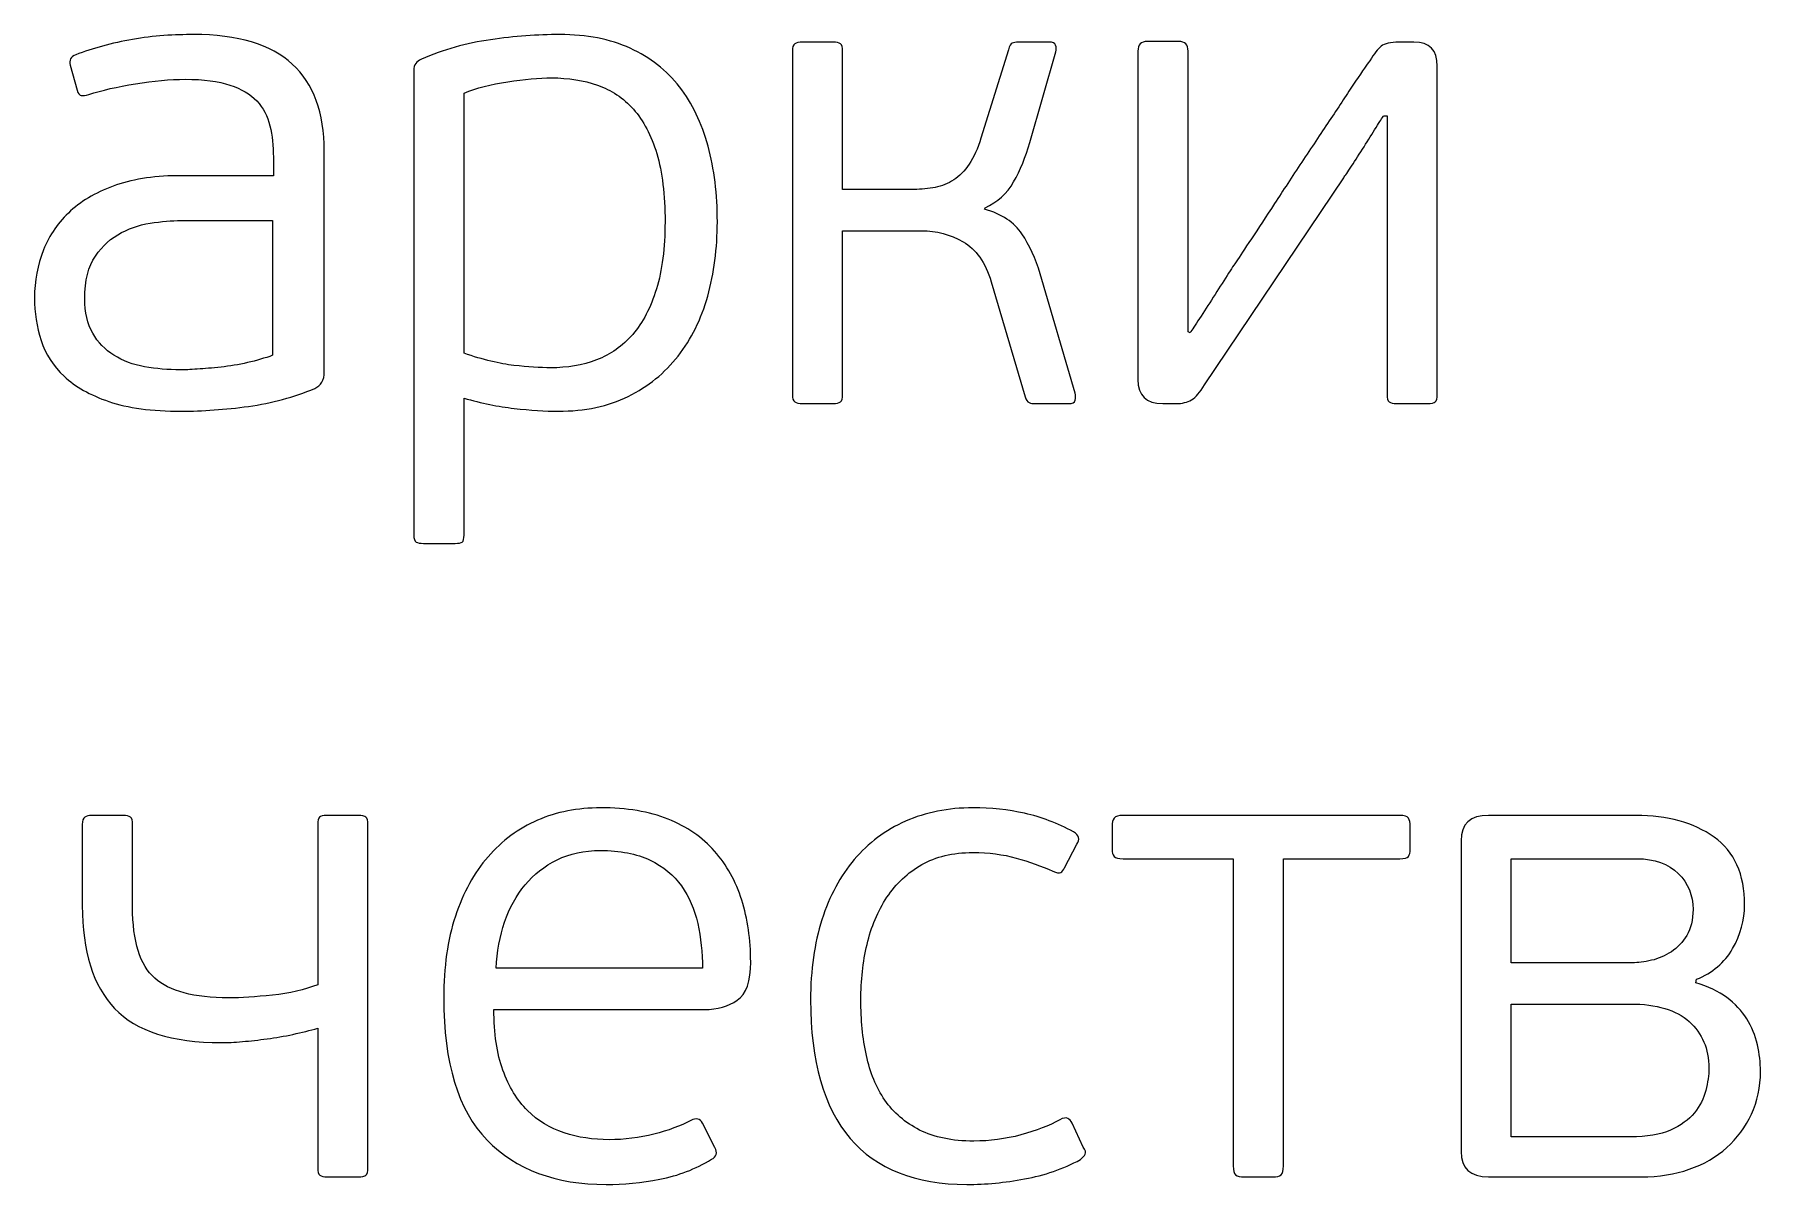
# Model space of a CAD drawing. Header units: centimetres. Extents: x -21.3 to 21.2, y -15.2 to 14.8.
# Drawn here: x 18.594 to 19.167, y 11.006 to 11.388 of the extents above; entities that cross this region are included whole.
import ezdxf

# ---------------------------------------------------------------- set-up
doc = ezdxf.new("R2010")
doc.units = ezdxf.units.CM
doc.header["$MEASUREMENT"] = 0
doc.layers.add('layer 1', color=7, linetype='Continuous')

msp = doc.modelspace()

# ---------------------------------------------------------------- linework, layer by layer
at = {"layer": 'layer 1', "color": 29}
for points, knots in [([(18.69015, 11.27578), (18.69015, 11.27303), (18.68908, 11.27121), (18.68695, 11.27029), (18.68695, 11.27029), (18.68009, 11.2674), (18.67276, 11.26541), (18.66499, 11.26434), (18.66499, 11.26434), (18.65722, 11.26328), (18.64974, 11.26274), (18.64257, 11.26274), (18.64257, 11.26274), (18.63282, 11.26274), (18.62481, 11.26381), (18.61856, 11.26595), (18.61856, 11.26595), (18.61231, 11.26808), (18.60735, 11.2709), (18.60369, 11.27433), (18.60369, 11.27433), (18.60003, 11.27777), (18.59748, 11.28173), (18.59603, 11.28626), (18.59603, 11.28626), (18.59458, 11.29076), (18.59386, 11.29549), (18.59386, 11.30037), (18.59386, 11.30037), (18.59386, 11.30601), (18.59485, 11.31135), (18.59683, 11.3163), (18.59683, 11.3163), (18.59881, 11.3213), (18.60183, 11.32561), (18.60587, 11.32926), (18.60587, 11.32926), (18.60991, 11.33292), (18.61498, 11.33582), (18.62108, 11.33788), (18.62108, 11.33788), (18.62717, 11.33994), (18.63442, 11.34097), (18.6428, 11.34097), (18.6428, 11.34097), (18.6428, 11.34097), (18.67322, 11.34097), (18.67322, 11.34097), (18.67322, 11.34097), (18.67322, 11.34097), (18.67322, 11.34707), (18.67322, 11.34707), (18.67322, 11.34707), (18.67322, 11.3508), (18.67284, 11.35431), (18.67208, 11.35755), (18.67208, 11.35755), (18.67132, 11.36079), (18.66987, 11.36353), (18.66773, 11.36578), (18.66773, 11.36578), (18.6656, 11.36803), (18.66262, 11.36978), (18.65881, 11.37108), (18.65881, 11.37108), (18.655, 11.37234), (18.65005, 11.37299), (18.64395, 11.37299), (18.64395, 11.37299), (18.63892, 11.37299), (18.63339, 11.37249), (18.62737, 11.3715), (18.62737, 11.3715), (18.62134, 11.37051), (18.6162, 11.36933), (18.61193, 11.36796), (18.61193, 11.36796), (18.61086, 11.36765), (18.61002, 11.36753), (18.60941, 11.36761), (18.60941, 11.36761), (18.6088, 11.36769), (18.60834, 11.36826), (18.60804, 11.36933), (18.60804, 11.36933), (18.60804, 11.36933), (18.60575, 11.37764), (18.60575, 11.37764), (18.60575, 11.37764), (18.6053, 11.37935), (18.60591, 11.3805), (18.60758, 11.38111), (18.60758, 11.38111), (18.61033, 11.38221), (18.6133, 11.38316), (18.6165, 11.384), (18.6165, 11.384), (18.6197, 11.38488), (18.62302, 11.38561), (18.62645, 11.38622), (18.62645, 11.38622), (18.62988, 11.38686), (18.63335, 11.38728), (18.63686, 11.38751), (18.63686, 11.38751), (18.64037, 11.38774), (18.64364, 11.38785), (18.64669, 11.38785), (18.64669, 11.38785), (18.66148, 11.38785), (18.67242, 11.38458), (18.67952, 11.37802), (18.67952, 11.37802), (18.6866, 11.37146), (18.69015, 11.36186), (18.69015, 11.3492), (18.69015, 11.3492), (18.69015, 11.3492), (18.69015, 11.27578), (18.69015, 11.27578)], [0, 0, 0, 0, 0.032258, 0.032258, 0.032258, 0.032258, 0.064516, 0.064516, 0.064516, 0.064516, 0.096774, 0.096774, 0.096774, 0.096774, 0.129032, 0.129032, 0.129032, 0.129032, 0.16129, 0.16129, 0.16129, 0.16129, 0.193548, 0.193548, 0.193548, 0.193548, 0.225806, 0.225806, 0.225806, 0.225806, 0.258065, 0.258065, 0.258065, 0.258065, 0.290323, 0.290323, 0.290323, 0.290323, 0.322581, 0.322581, 0.322581, 0.322581, 0.354839, 0.354839, 0.354839, 0.354839, 0.387097, 0.387097, 0.387097, 0.387097, 0.419355, 0.419355, 0.419355, 0.419355, 0.451613, 0.451613, 0.451613, 0.451613, 0.483871, 0.483871, 0.483871, 0.483871, 0.516129, 0.516129, 0.516129, 0.516129, 0.548387, 0.548387, 0.548387, 0.548387, 0.580645, 0.580645, 0.580645, 0.580645, 0.612903, 0.612903, 0.612903, 0.612903, 0.645161, 0.645161, 0.645161, 0.645161, 0.677419, 0.677419, 0.677419, 0.677419, 0.709677, 0.709677, 0.709677, 0.709677, 0.741935, 0.741935, 0.741935, 0.741935, 0.774194, 0.774194, 0.774194, 0.774194, 0.806452, 0.806452, 0.806452, 0.806452, 0.83871, 0.83871, 0.83871, 0.83871, 0.870968, 0.870968, 0.870968, 0.870968, 0.903226, 0.903226, 0.903226, 0.903226, 0.935484, 0.935484, 0.935484, 0.935484, 1, 1, 1, 1]), ([(18.82075, 11.32564), (18.82075, 11.3168), (18.81968, 11.30856), (18.81755, 11.30094), (18.81755, 11.30094), (18.81541, 11.29331), (18.81213, 11.28668), (18.80771, 11.28104), (18.80771, 11.28104), (18.80329, 11.2754), (18.79776, 11.27094), (18.79113, 11.26766), (18.79113, 11.26766), (18.7845, 11.26438), (18.77676, 11.26274), (18.76792, 11.26274), (18.76792, 11.26274), (18.76349, 11.26274), (18.75861, 11.26305), (18.75328, 11.26366), (18.75328, 11.26366), (18.74794, 11.26427), (18.74238, 11.26541), (18.73658, 11.26709), (18.73658, 11.26709), (18.73658, 11.26709), (18.73658, 11.22158), (18.73658, 11.22158), (18.73658, 11.22158), (18.73658, 11.22035), (18.73639, 11.21959), (18.73601, 11.21929), (18.73601, 11.21929), (18.73562, 11.21898), (18.73483, 11.21883), (18.7336, 11.21883), (18.7336, 11.21883), (18.7336, 11.21883), (18.72308, 11.21883), (18.72308, 11.21883), (18.72308, 11.21883), (18.72202, 11.21883), (18.72122, 11.21898), (18.72068, 11.21929), (18.72068, 11.21929), (18.72015, 11.21959), (18.71988, 11.22035), (18.71988, 11.22158), (18.71988, 11.22158), (18.71988, 11.22158), (18.71988, 11.37596), (18.71988, 11.37596), (18.71988, 11.37596), (18.71988, 11.37779), (18.72072, 11.37901), (18.7224, 11.37962), (18.7224, 11.37962), (18.72972, 11.38282), (18.73738, 11.385), (18.74539, 11.38614), (18.74539, 11.38614), (18.75339, 11.38728), (18.76105, 11.38785), (18.76837, 11.38785), (18.76837, 11.38785), (18.77737, 11.38785), (18.78518, 11.38633), (18.79181, 11.38328), (18.79181, 11.38328), (18.79845, 11.38023), (18.8039, 11.37596), (18.80817, 11.37047), (18.80817, 11.37047), (18.81244, 11.36498), (18.8156, 11.35843), (18.81766, 11.3508), (18.81766, 11.3508), (18.81972, 11.34318), (18.82075, 11.33479), (18.82075, 11.32564)], [0, 0, 0, 0, 0.047619, 0.047619, 0.047619, 0.047619, 0.095238, 0.095238, 0.095238, 0.095238, 0.142857, 0.142857, 0.142857, 0.142857, 0.190476, 0.190476, 0.190476, 0.190476, 0.238095, 0.238095, 0.238095, 0.238095, 0.285714, 0.285714, 0.285714, 0.285714, 0.333333, 0.333333, 0.333333, 0.333333, 0.380952, 0.380952, 0.380952, 0.380952, 0.428571, 0.428571, 0.428571, 0.428571, 0.47619, 0.47619, 0.47619, 0.47619, 0.52381, 0.52381, 0.52381, 0.52381, 0.571429, 0.571429, 0.571429, 0.571429, 0.619048, 0.619048, 0.619048, 0.619048, 0.666667, 0.666667, 0.666667, 0.666667, 0.714286, 0.714286, 0.714286, 0.714286, 0.761905, 0.761905, 0.761905, 0.761905, 0.809524, 0.809524, 0.809524, 0.809524, 0.857143, 0.857143, 0.857143, 0.857143, 0.904762, 0.904762, 0.904762, 0.904762, 1, 1, 1, 1]), ([(18.86238, 11.26823), (18.86238, 11.26701), (18.86215, 11.26621), (18.86169, 11.26583), (18.86169, 11.26583), (18.86123, 11.26545), (18.86039, 11.26526), (18.85917, 11.26526), (18.85917, 11.26526), (18.85917, 11.26526), (18.84911, 11.26526), (18.84911, 11.26526), (18.84911, 11.26526), (18.84789, 11.26526), (18.84701, 11.26545), (18.84648, 11.26583), (18.84648, 11.26583), (18.84595, 11.26621), (18.84568, 11.26701), (18.84568, 11.26823), (18.84568, 11.26823), (18.84568, 11.26823), (18.84568, 11.38236), (18.84568, 11.38236), (18.84568, 11.38236), (18.84568, 11.38359), (18.84595, 11.38438), (18.84648, 11.38477), (18.84648, 11.38477), (18.84701, 11.38515), (18.84789, 11.38534), (18.84911, 11.38534), (18.84911, 11.38534), (18.84911, 11.38534), (18.85917, 11.38534), (18.85917, 11.38534), (18.85917, 11.38534), (18.86039, 11.38534), (18.86123, 11.38515), (18.86169, 11.38477), (18.86169, 11.38477), (18.86215, 11.38438), (18.86238, 11.38359), (18.86238, 11.38236), (18.86238, 11.38236), (18.86238, 11.38236), (18.86238, 11.33639), (18.86238, 11.33639), (18.86238, 11.33639), (18.86238, 11.33639), (18.88616, 11.33639), (18.88616, 11.33639), (18.88616, 11.33639), (18.8886, 11.33639), (18.89093, 11.33662), (18.89314, 11.33708), (18.89314, 11.33708), (18.89535, 11.33754), (18.89741, 11.33838), (18.89931, 11.33959), (18.89931, 11.33959), (18.90122, 11.34078), (18.90294, 11.34253), (18.90446, 11.34482), (18.90446, 11.34482), (18.90598, 11.3471), (18.90728, 11.34996), (18.90835, 11.35347), (18.90835, 11.35347), (18.90835, 11.35347), (18.9175, 11.38282), (18.9175, 11.38282), (18.9175, 11.38282), (18.9178, 11.38404), (18.91822, 11.38477), (18.91875, 11.385), (18.91875, 11.385), (18.91929, 11.38522), (18.91994, 11.38534), (18.9207, 11.38534), (18.9207, 11.38534), (18.9207, 11.38534), (18.93099, 11.38534), (18.93099, 11.38534), (18.93099, 11.38534), (18.93221, 11.38534), (18.93293, 11.385), (18.93316, 11.38431), (18.93316, 11.38431), (18.93339, 11.38362), (18.93343, 11.3829), (18.93328, 11.38214), (18.93328, 11.38214), (18.93328, 11.38214), (18.92459, 11.35202), (18.92459, 11.35202), (18.92459, 11.35202), (18.92322, 11.34714), (18.92142, 11.34276), (18.91921, 11.33891), (18.91921, 11.33891), (18.917, 11.33502), (18.91384, 11.33216), (18.90972, 11.33033), (18.90972, 11.33033), (18.90972, 11.33033), (18.90949, 11.32987), (18.90949, 11.32987), (18.90949, 11.32987), (18.91528, 11.3282), (18.91944, 11.32545), (18.92196, 11.32164), (18.92196, 11.32164), (18.92447, 11.31783), (18.92649, 11.31337), (18.92802, 11.30834), (18.92802, 11.30834), (18.92802, 11.30834), (18.93968, 11.26869), (18.93968, 11.26869), (18.93968, 11.26869), (18.93984, 11.26793), (18.93984, 11.26717), (18.93968, 11.2664), (18.93968, 11.2664), (18.93953, 11.26564), (18.93877, 11.26526), (18.9374, 11.26526), (18.9374, 11.26526), (18.9374, 11.26526), (18.92619, 11.26526), (18.92619, 11.26526), (18.92619, 11.26526), (18.92558, 11.26526), (18.92497, 11.26537), (18.92436, 11.2656), (18.92436, 11.2656), (18.92375, 11.26583), (18.92329, 11.26648), (18.92299, 11.26755), (18.92299, 11.26755), (18.92299, 11.26755), (18.91178, 11.30574), (18.91178, 11.30574), (18.91178, 11.30574), (18.9098, 11.31215), (18.90667, 11.31657), (18.9024, 11.31901), (18.9024, 11.31901), (18.89813, 11.32145), (18.89356, 11.32267), (18.88868, 11.32267), (18.88868, 11.32267), (18.88868, 11.32267), (18.86238, 11.32267), (18.86238, 11.32267), (18.86238, 11.32267), (18.86238, 11.32267), (18.86238, 11.26823), (18.86238, 11.26823)], [0, 0, 0, 0, 0.02439, 0.02439, 0.02439, 0.02439, 0.04878, 0.04878, 0.04878, 0.04878, 0.073171, 0.073171, 0.073171, 0.073171, 0.097561, 0.097561, 0.097561, 0.097561, 0.121951, 0.121951, 0.121951, 0.121951, 0.146341, 0.146341, 0.146341, 0.146341, 0.170732, 0.170732, 0.170732, 0.170732, 0.195122, 0.195122, 0.195122, 0.195122, 0.219512, 0.219512, 0.219512, 0.219512, 0.243902, 0.243902, 0.243902, 0.243902, 0.268293, 0.268293, 0.268293, 0.268293, 0.292683, 0.292683, 0.292683, 0.292683, 0.317073, 0.317073, 0.317073, 0.317073, 0.341463, 0.341463, 0.341463, 0.341463, 0.365854, 0.365854, 0.365854, 0.365854, 0.390244, 0.390244, 0.390244, 0.390244, 0.414634, 0.414634, 0.414634, 0.414634, 0.439024, 0.439024, 0.439024, 0.439024, 0.463415, 0.463415, 0.463415, 0.463415, 0.487805, 0.487805, 0.487805, 0.487805, 0.512195, 0.512195, 0.512195, 0.512195, 0.536585, 0.536585, 0.536585, 0.536585, 0.560976, 0.560976, 0.560976, 0.560976, 0.585366, 0.585366, 0.585366, 0.585366, 0.609756, 0.609756, 0.609756, 0.609756, 0.634146, 0.634146, 0.634146, 0.634146, 0.658537, 0.658537, 0.658537, 0.658537, 0.682927, 0.682927, 0.682927, 0.682927, 0.707317, 0.707317, 0.707317, 0.707317, 0.731707, 0.731707, 0.731707, 0.731707, 0.756098, 0.756098, 0.756098, 0.756098, 0.780488, 0.780488, 0.780488, 0.780488, 0.804878, 0.804878, 0.804878, 0.804878, 0.829268, 0.829268, 0.829268, 0.829268, 0.853659, 0.853659, 0.853659, 0.853659, 0.878049, 0.878049, 0.878049, 0.878049, 0.902439, 0.902439, 0.902439, 0.902439, 0.926829, 0.926829, 0.926829, 0.926829, 0.95122, 0.95122, 0.95122, 0.95122, 1, 1, 1, 1]), ([(18.96049, 11.38236), (18.96049, 11.3845), (18.96156, 11.38557), (18.96369, 11.38557), (18.96369, 11.38557), (18.96369, 11.38557), (18.97399, 11.38557), (18.97399, 11.38557), (18.97399, 11.38557), (18.97612, 11.38557), (18.97719, 11.3845), (18.97719, 11.38236), (18.97719, 11.38236), (18.97719, 11.38236), (18.97719, 11.28905), (18.97719, 11.28905), (18.97719, 11.28905), (18.97719, 11.28905), (18.97788, 11.28882), (18.97788, 11.28882), (18.97788, 11.28882), (18.97849, 11.28973), (18.97952, 11.29129), (18.98097, 11.29351), (18.98097, 11.29351), (18.98241, 11.29572), (18.98394, 11.29808), (18.98554, 11.3006), (18.98554, 11.3006), (18.98714, 11.30311), (18.98866, 11.30551), (18.99011, 11.3078), (18.99011, 11.3078), (18.99156, 11.31009), (18.99259, 11.31161), (18.9932, 11.31238), (18.9932, 11.31238), (18.99427, 11.31405), (18.99595, 11.31661), (18.99823, 11.32004), (18.99823, 11.32004), (19.00052, 11.32347), (19.00307, 11.32736), (19.0059, 11.3317), (19.0059, 11.3317), (19.00872, 11.33605), (19.01173, 11.34062), (19.01493, 11.34543), (19.01493, 11.34543), (19.01813, 11.35023), (19.02118, 11.3548), (19.02408, 11.35915), (19.02408, 11.35915), (19.02698, 11.36349), (19.02961, 11.36746), (19.03197, 11.37104), (19.03197, 11.37104), (19.03433, 11.37463), (19.0362, 11.37733), (19.03757, 11.37916), (19.03757, 11.37916), (19.03895, 11.38145), (19.0402, 11.38305), (19.04135, 11.38397), (19.04135, 11.38397), (19.04249, 11.38488), (19.04444, 11.38534), (19.04718, 11.38534), (19.04718, 11.38534), (19.04718, 11.38534), (19.05221, 11.38534), (19.05221, 11.38534), (19.05221, 11.38534), (19.0574, 11.38534), (19.05999, 11.38267), (19.05999, 11.37733), (19.05999, 11.37733), (19.05999, 11.37733), (19.05999, 11.26823), (19.05999, 11.26823), (19.05999, 11.26823), (19.05999, 11.26701), (19.05976, 11.26621), (19.0593, 11.26583), (19.0593, 11.26583), (19.05885, 11.26545), (19.05801, 11.26526), (19.05679, 11.26526), (19.05679, 11.26526), (19.05679, 11.26526), (19.04649, 11.26526), (19.04649, 11.26526), (19.04649, 11.26526), (19.04527, 11.26526), (19.04444, 11.26545), (19.04398, 11.26583), (19.04398, 11.26583), (19.04352, 11.26621), (19.04329, 11.26701), (19.04329, 11.26823), (19.04329, 11.26823), (19.04329, 11.26823), (19.04329, 11.36086), (19.04329, 11.36086), (19.04329, 11.36086), (19.04329, 11.36086), (19.04215, 11.36086), (19.04215, 11.36086), (19.04215, 11.36086), (19.04169, 11.36025), (19.04085, 11.35896), (19.03963, 11.35698), (19.03963, 11.35698), (19.03841, 11.35499), (19.03708, 11.35286), (19.03563, 11.35057), (19.03563, 11.35057), (19.03418, 11.34829), (19.03281, 11.34615), (19.03151, 11.34417), (19.03151, 11.34417), (19.03022, 11.34219), (19.02934, 11.34089), (19.02888, 11.34028), (19.02888, 11.34028), (19.02888, 11.34028), (18.98268, 11.27144), (18.98268, 11.27144), (18.98268, 11.27144), (18.98116, 11.26899), (18.97971, 11.26736), (18.97834, 11.26652), (18.97834, 11.26652), (18.97696, 11.26568), (18.97521, 11.26526), (18.97308, 11.26526), (18.97308, 11.26526), (18.97308, 11.26526), (18.96873, 11.26526), (18.96873, 11.26526), (18.96873, 11.26526), (18.96324, 11.26526), (18.96049, 11.26793), (18.96049, 11.27326), (18.96049, 11.27326), (18.96049, 11.27326), (18.96049, 11.38236), (18.96049, 11.38236)], [0, 0, 0, 0, 0.026316, 0.026316, 0.026316, 0.026316, 0.052632, 0.052632, 0.052632, 0.052632, 0.078947, 0.078947, 0.078947, 0.078947, 0.105263, 0.105263, 0.105263, 0.105263, 0.131579, 0.131579, 0.131579, 0.131579, 0.157895, 0.157895, 0.157895, 0.157895, 0.184211, 0.184211, 0.184211, 0.184211, 0.210526, 0.210526, 0.210526, 0.210526, 0.236842, 0.236842, 0.236842, 0.236842, 0.263158, 0.263158, 0.263158, 0.263158, 0.289474, 0.289474, 0.289474, 0.289474, 0.315789, 0.315789, 0.315789, 0.315789, 0.342105, 0.342105, 0.342105, 0.342105, 0.368421, 0.368421, 0.368421, 0.368421, 0.394737, 0.394737, 0.394737, 0.394737, 0.421053, 0.421053, 0.421053, 0.421053, 0.447368, 0.447368, 0.447368, 0.447368, 0.473684, 0.473684, 0.473684, 0.473684, 0.5, 0.5, 0.5, 0.5, 0.526316, 0.526316, 0.526316, 0.526316, 0.552632, 0.552632, 0.552632, 0.552632, 0.578947, 0.578947, 0.578947, 0.578947, 0.605263, 0.605263, 0.605263, 0.605263, 0.631579, 0.631579, 0.631579, 0.631579, 0.657895, 0.657895, 0.657895, 0.657895, 0.684211, 0.684211, 0.684211, 0.684211, 0.710526, 0.710526, 0.710526, 0.710526, 0.736842, 0.736842, 0.736842, 0.736842, 0.763158, 0.763158, 0.763158, 0.763158, 0.789474, 0.789474, 0.789474, 0.789474, 0.815789, 0.815789, 0.815789, 0.815789, 0.842105, 0.842105, 0.842105, 0.842105, 0.868421, 0.868421, 0.868421, 0.868421, 0.894737, 0.894737, 0.894737, 0.894737, 0.921053, 0.921053, 0.921053, 0.921053, 0.947368, 0.947368, 0.947368, 0.947368, 1, 1, 1, 1]), ([(18.80337, 11.32564), (18.80337, 11.33464), (18.80245, 11.34219), (18.80062, 11.34829), (18.80062, 11.34829), (18.79879, 11.35438), (18.7962, 11.3593), (18.79285, 11.36304), (18.79285, 11.36304), (18.78949, 11.36678), (18.78553, 11.36944), (18.78095, 11.37104), (18.78095, 11.37104), (18.77638, 11.37264), (18.77127, 11.37345), (18.76563, 11.37345), (18.76563, 11.37345), (18.76151, 11.37345), (18.75667, 11.37302), (18.7511, 11.37218), (18.7511, 11.37218), (18.74554, 11.37135), (18.7407, 11.37009), (18.73658, 11.36841), (18.73658, 11.36841), (18.73658, 11.36841), (18.73658, 11.28196), (18.73658, 11.28196), (18.73658, 11.28196), (18.74299, 11.27982), (18.74851, 11.27849), (18.75316, 11.27795), (18.75316, 11.27795), (18.75781, 11.27742), (18.76189, 11.27715), (18.7654, 11.27715), (18.7654, 11.27715), (18.77089, 11.27715), (18.77596, 11.27803), (18.78061, 11.27979), (18.78061, 11.27979), (18.78526, 11.28154), (18.78926, 11.28436), (18.79262, 11.28825), (18.79262, 11.28825), (18.79597, 11.29213), (18.7986, 11.29717), (18.80051, 11.30334), (18.80051, 11.30334), (18.80241, 11.30952), (18.80337, 11.31695), (18.80337, 11.32564)], [0, 0, 0, 0, 0.071429, 0.071429, 0.071429, 0.071429, 0.142857, 0.142857, 0.142857, 0.142857, 0.214286, 0.214286, 0.214286, 0.214286, 0.285714, 0.285714, 0.285714, 0.285714, 0.357143, 0.357143, 0.357143, 0.357143, 0.428571, 0.428571, 0.428571, 0.428571, 0.5, 0.5, 0.5, 0.5, 0.571429, 0.571429, 0.571429, 0.571429, 0.642857, 0.642857, 0.642857, 0.642857, 0.714286, 0.714286, 0.714286, 0.714286, 0.785714, 0.785714, 0.785714, 0.785714, 0.857143, 0.857143, 0.857143, 0.857143, 1, 1, 1, 1]), ([(18.67299, 11.3261), (18.67299, 11.3261), (18.64349, 11.3261), (18.64349, 11.3261), (18.64349, 11.3261), (18.64075, 11.3261), (18.63747, 11.32587), (18.63366, 11.32541), (18.63366, 11.32541), (18.62984, 11.32495), (18.62622, 11.32385), (18.62279, 11.32206), (18.62279, 11.32206), (18.61936, 11.3203), (18.61646, 11.31771), (18.6141, 11.31428), (18.6141, 11.31428), (18.61174, 11.31082), (18.61056, 11.30612), (18.61056, 11.30014), (18.61056, 11.30014), (18.61056, 11.29553), (18.61143, 11.29172), (18.61319, 11.28866), (18.61319, 11.28866), (18.61494, 11.28558), (18.6173, 11.28314), (18.62027, 11.28131), (18.62027, 11.28131), (18.62325, 11.27944), (18.62664, 11.27818), (18.63045, 11.2775), (18.63045, 11.2775), (18.63427, 11.27681), (18.63823, 11.27647), (18.64235, 11.27647), (18.64235, 11.27647), (18.64372, 11.27647), (18.64559, 11.27654), (18.64795, 11.2767), (18.64795, 11.2767), (18.65031, 11.27685), (18.65294, 11.27708), (18.65584, 11.27738), (18.65584, 11.27738), (18.65874, 11.27769), (18.66167, 11.27818), (18.66465, 11.27887), (18.66465, 11.27887), (18.66762, 11.27956), (18.6704, 11.28036), (18.67299, 11.28131), (18.67299, 11.28131), (18.67299, 11.28131), (18.67299, 11.3261), (18.67299, 11.3261)], [0, 0, 0, 0, 0.066667, 0.066667, 0.066667, 0.066667, 0.133333, 0.133333, 0.133333, 0.133333, 0.2, 0.2, 0.2, 0.2, 0.266667, 0.266667, 0.266667, 0.266667, 0.333333, 0.333333, 0.333333, 0.333333, 0.4, 0.4, 0.4, 0.4, 0.466667, 0.466667, 0.466667, 0.466667, 0.533333, 0.533333, 0.533333, 0.533333, 0.6, 0.6, 0.6, 0.6, 0.666667, 0.666667, 0.666667, 0.666667, 0.733333, 0.733333, 0.733333, 0.733333, 0.8, 0.8, 0.8, 0.8, 0.866667, 0.866667, 0.866667, 0.866667, 1, 1, 1, 1]), ([(18.60974, 11.12551), (18.60974, 11.12673), (18.61001, 11.12753), (18.61055, 11.12791), (18.61055, 11.12791), (18.61108, 11.1283), (18.61184, 11.12849), (18.61291, 11.12849), (18.61291, 11.12849), (18.61291, 11.12849), (18.62328, 11.12849), (18.62328, 11.12849), (18.62328, 11.12849), (18.6245, 11.12849), (18.6253, 11.1283), (18.62575, 11.12791), (18.62575, 11.12791), (18.62621, 11.12753), (18.62644, 11.12673), (18.62644, 11.12551), (18.62644, 11.12551), (18.62644, 11.12551), (18.62644, 11.09807), (18.62644, 11.09807), (18.62644, 11.09807), (18.62644, 11.08663), (18.62888, 11.07874), (18.6338, 11.0744), (18.6338, 11.0744), (18.63868, 11.07005), (18.64687, 11.06787), (18.65835, 11.06787), (18.65835, 11.06787), (18.6625, 11.06787), (18.66735, 11.06818), (18.67295, 11.06879), (18.67295, 11.06879), (18.67851, 11.0694), (18.68355, 11.07055), (18.68797, 11.07222), (18.68797, 11.07222), (18.68797, 11.07222), (18.68797, 11.12551), (18.68797, 11.12551), (18.68797, 11.12551), (18.68797, 11.12673), (18.68816, 11.12753), (18.68854, 11.12791), (18.68854, 11.12791), (18.68892, 11.1283), (18.68972, 11.12849), (18.69094, 11.12849), (18.69094, 11.12849), (18.69094, 11.12849), (18.70146, 11.12849), (18.70146, 11.12849), (18.70146, 11.12849), (18.70268, 11.12849), (18.70352, 11.1283), (18.70398, 11.12791), (18.70398, 11.12791), (18.70444, 11.12753), (18.70467, 11.12673), (18.70467, 11.12551), (18.70467, 11.12551), (18.70467, 11.12551), (18.70467, 11.01138), (18.70467, 11.01138), (18.70467, 11.01138), (18.70467, 11.01016), (18.70444, 11.00936), (18.70398, 11.00898), (18.70398, 11.00898), (18.70352, 11.0086), (18.70268, 11.00841), (18.70146, 11.00841), (18.70146, 11.00841), (18.70146, 11.00841), (18.69117, 11.00841), (18.69117, 11.00841), (18.69117, 11.00841), (18.68995, 11.00841), (18.68911, 11.0086), (18.68865, 11.00898), (18.68865, 11.00898), (18.6882, 11.00936), (18.68797, 11.01016), (18.68797, 11.01138), (18.68797, 11.01138), (18.68797, 11.01138), (18.68797, 11.05781), (18.68797, 11.05781), (18.68797, 11.05781), (18.68538, 11.05705), (18.68263, 11.05637), (18.67974, 11.05575), (18.67974, 11.05575), (18.67684, 11.05514), (18.67398, 11.05465), (18.67116, 11.05426), (18.67116, 11.05426), (18.66833, 11.05389), (18.66559, 11.05358), (18.66292, 11.05335), (18.66292, 11.05335), (18.66025, 11.05312), (18.65793, 11.05301), (18.65595, 11.05301), (18.65595, 11.05301), (18.63948, 11.05301), (18.62766, 11.05678), (18.62049, 11.06433), (18.62049, 11.06433), (18.61333, 11.07188), (18.60974, 11.08328), (18.60974, 11.09852), (18.60974, 11.09852), (18.60974, 11.09852), (18.60974, 11.12551), (18.60974, 11.12551)], [0, 0, 0, 0, 0.032258, 0.032258, 0.032258, 0.032258, 0.064516, 0.064516, 0.064516, 0.064516, 0.096774, 0.096774, 0.096774, 0.096774, 0.129032, 0.129032, 0.129032, 0.129032, 0.16129, 0.16129, 0.16129, 0.16129, 0.193548, 0.193548, 0.193548, 0.193548, 0.225806, 0.225806, 0.225806, 0.225806, 0.258065, 0.258065, 0.258065, 0.258065, 0.290323, 0.290323, 0.290323, 0.290323, 0.322581, 0.322581, 0.322581, 0.322581, 0.354839, 0.354839, 0.354839, 0.354839, 0.387097, 0.387097, 0.387097, 0.387097, 0.419355, 0.419355, 0.419355, 0.419355, 0.451613, 0.451613, 0.451613, 0.451613, 0.483871, 0.483871, 0.483871, 0.483871, 0.516129, 0.516129, 0.516129, 0.516129, 0.548387, 0.548387, 0.548387, 0.548387, 0.580645, 0.580645, 0.580645, 0.580645, 0.612903, 0.612903, 0.612903, 0.612903, 0.645161, 0.645161, 0.645161, 0.645161, 0.677419, 0.677419, 0.677419, 0.677419, 0.709677, 0.709677, 0.709677, 0.709677, 0.741935, 0.741935, 0.741935, 0.741935, 0.774194, 0.774194, 0.774194, 0.774194, 0.806452, 0.806452, 0.806452, 0.806452, 0.83871, 0.83871, 0.83871, 0.83871, 0.870968, 0.870968, 0.870968, 0.870968, 0.903226, 0.903226, 0.903226, 0.903226, 0.935484, 0.935484, 0.935484, 0.935484, 1, 1, 1, 1]), ([(18.78197, 11.131), (18.79066, 11.131), (18.79814, 11.12975), (18.80439, 11.12723), (18.80439, 11.12723), (18.81064, 11.12471), (18.81579, 11.12117), (18.81983, 11.11659), (18.81983, 11.11659), (18.82387, 11.11202), (18.82688, 11.10661), (18.82886, 11.10035), (18.82886, 11.10035), (18.83084, 11.0941), (18.83183, 11.08724), (18.83183, 11.07977), (18.83183, 11.07977), (18.83183, 11.07336), (18.83035, 11.06914), (18.82737, 11.06708), (18.82737, 11.06708), (18.8244, 11.06502), (18.82078, 11.06399), (18.81651, 11.06399), (18.81651, 11.06399), (18.81651, 11.06399), (18.74652, 11.06399), (18.74652, 11.06399), (18.74652, 11.06399), (18.74652, 11.0561), (18.74751, 11.04939), (18.74949, 11.04386), (18.74949, 11.04386), (18.75148, 11.03833), (18.75422, 11.03383), (18.75765, 11.03044), (18.75765, 11.03044), (18.76108, 11.02701), (18.76516, 11.02453), (18.76981, 11.02305), (18.76981, 11.02305), (18.77447, 11.02152), (18.7795, 11.02076), (18.78483, 11.02076), (18.78483, 11.02076), (18.7899, 11.02076), (18.79482, 11.02137), (18.79966, 11.02259), (18.79966, 11.02259), (18.80446, 11.02381), (18.80854, 11.02534), (18.81194, 11.02716), (18.81194, 11.02716), (18.81376, 11.02808), (18.81506, 11.02777), (18.81582, 11.02625), (18.81582, 11.02625), (18.81582, 11.02625), (18.81994, 11.01821), (18.81994, 11.01821), (18.81994, 11.01821), (18.82086, 11.01634), (18.82047, 11.01504), (18.8188, 11.01424), (18.8188, 11.01424), (18.81346, 11.011), (18.80774, 11.00879), (18.80164, 11.00765), (18.80164, 11.00765), (18.79554, 11.00646), (18.7896, 11.00589), (18.7838, 11.00589), (18.7838, 11.00589), (18.76703, 11.00589), (18.75384, 11.01081), (18.74423, 11.02064), (18.74423, 11.02064), (18.73463, 11.03048), (18.72983, 11.04623), (18.72983, 11.06787), (18.72983, 11.06787), (18.72983, 11.07809), (18.73112, 11.08713), (18.73371, 11.09498), (18.73371, 11.09498), (18.73631, 11.10283), (18.73992, 11.10943), (18.74458, 11.11476), (18.74458, 11.11476), (18.74923, 11.1201), (18.75472, 11.12414), (18.76104, 11.12689), (18.76104, 11.12689), (18.76737, 11.12963), (18.77435, 11.131), (18.78197, 11.131)], [0, 0, 0, 0, 0.04, 0.04, 0.04, 0.04, 0.08, 0.08, 0.08, 0.08, 0.12, 0.12, 0.12, 0.12, 0.16, 0.16, 0.16, 0.16, 0.2, 0.2, 0.2, 0.2, 0.24, 0.24, 0.24, 0.24, 0.28, 0.28, 0.28, 0.28, 0.32, 0.32, 0.32, 0.32, 0.36, 0.36, 0.36, 0.36, 0.4, 0.4, 0.4, 0.4, 0.44, 0.44, 0.44, 0.44, 0.48, 0.48, 0.48, 0.48, 0.52, 0.52, 0.52, 0.52, 0.56, 0.56, 0.56, 0.56, 0.6, 0.6, 0.6, 0.6, 0.64, 0.64, 0.64, 0.64, 0.68, 0.68, 0.68, 0.68, 0.72, 0.72, 0.72, 0.72, 0.76, 0.76, 0.76, 0.76, 0.8, 0.8, 0.8, 0.8, 0.84, 0.84, 0.84, 0.84, 0.88, 0.88, 0.88, 0.88, 0.92, 0.92, 0.92, 0.92, 1, 1, 1, 1]), ([(18.90594, 11.0203), (18.91128, 11.0203), (18.9165, 11.02099), (18.92161, 11.02236), (18.92161, 11.02236), (18.92672, 11.02373), (18.93102, 11.02541), (18.93453, 11.02739), (18.93453, 11.02739), (18.93575, 11.028), (18.93663, 11.02815), (18.93716, 11.02785), (18.93716, 11.02785), (18.9377, 11.02754), (18.93819, 11.02701), (18.93865, 11.02625), (18.93865, 11.02625), (18.93865, 11.02625), (18.94231, 11.01824), (18.94231, 11.01824), (18.94231, 11.01824), (18.94307, 11.01733), (18.9433, 11.01656), (18.94299, 11.01596), (18.94299, 11.01596), (18.94269, 11.01535), (18.94215, 11.01474), (18.94139, 11.01413), (18.94139, 11.01413), (18.9356, 11.01107), (18.92942, 11.00894), (18.92287, 11.00772), (18.92287, 11.00772), (18.91631, 11.0065), (18.90991, 11.00589), (18.90365, 11.00589), (18.90365, 11.00589), (18.88657, 11.00589), (18.87365, 11.011), (18.86489, 11.02121), (18.86489, 11.02121), (18.85612, 11.03143), (18.85173, 11.04676), (18.85173, 11.06719), (18.85173, 11.06719), (18.85173, 11.0771), (18.85299, 11.08598), (18.85551, 11.09384), (18.85551, 11.09384), (18.85802, 11.10169), (18.86161, 11.10836), (18.86626, 11.11385), (18.86626, 11.11385), (18.87091, 11.11934), (18.87659, 11.12357), (18.8833, 11.12654), (18.8833, 11.12654), (18.89, 11.12952), (18.89748, 11.131), (18.90571, 11.131), (18.90571, 11.131), (18.91166, 11.131), (18.91738, 11.13039), (18.92287, 11.12917), (18.92287, 11.12917), (18.92836, 11.12795), (18.93377, 11.1259), (18.93911, 11.123), (18.93911, 11.123), (18.94093, 11.12193), (18.94131, 11.12056), (18.94025, 11.11888), (18.94025, 11.11888), (18.94025, 11.11888), (18.93613, 11.1111), (18.93613, 11.1111), (18.93613, 11.1111), (18.93582, 11.11034), (18.93541, 11.10981), (18.93487, 11.1095), (18.93487, 11.1095), (18.93434, 11.1092), (18.93346, 11.10935), (18.93224, 11.10996), (18.93224, 11.10996), (18.92843, 11.11164), (18.92435, 11.11308), (18.92001, 11.11431), (18.92001, 11.11431), (18.91566, 11.11553), (18.91089, 11.11614), (18.90571, 11.11614), (18.90571, 11.11614), (18.899, 11.11614), (18.89332, 11.1148), (18.88867, 11.11213), (18.88867, 11.11213), (18.88402, 11.10947), (18.88017, 11.10584), (18.87712, 11.10127), (18.87712, 11.10127), (18.87407, 11.0967), (18.87186, 11.09147), (18.87049, 11.0856), (18.87049, 11.0856), (18.86912, 11.07973), (18.86843, 11.07359), (18.86843, 11.06719), (18.86843, 11.06719), (18.86843, 11.06063), (18.86904, 11.05449), (18.87026, 11.04878), (18.87026, 11.04878), (18.87148, 11.04306), (18.87354, 11.03811), (18.87643, 11.03391), (18.87643, 11.03391), (18.87933, 11.02972), (18.88318, 11.0264), (18.88798, 11.02396), (18.88798, 11.02396), (18.89279, 11.02152), (18.89877, 11.0203), (18.90594, 11.0203)], [0, 0, 0, 0, 0.03125, 0.03125, 0.03125, 0.03125, 0.0625, 0.0625, 0.0625, 0.0625, 0.09375, 0.09375, 0.09375, 0.09375, 0.125, 0.125, 0.125, 0.125, 0.15625, 0.15625, 0.15625, 0.15625, 0.1875, 0.1875, 0.1875, 0.1875, 0.21875, 0.21875, 0.21875, 0.21875, 0.25, 0.25, 0.25, 0.25, 0.28125, 0.28125, 0.28125, 0.28125, 0.3125, 0.3125, 0.3125, 0.3125, 0.34375, 0.34375, 0.34375, 0.34375, 0.375, 0.375, 0.375, 0.375, 0.40625, 0.40625, 0.40625, 0.40625, 0.4375, 0.4375, 0.4375, 0.4375, 0.46875, 0.46875, 0.46875, 0.46875, 0.5, 0.5, 0.5, 0.5, 0.53125, 0.53125, 0.53125, 0.53125, 0.5625, 0.5625, 0.5625, 0.5625, 0.59375, 0.59375, 0.59375, 0.59375, 0.625, 0.625, 0.625, 0.625, 0.65625, 0.65625, 0.65625, 0.65625, 0.6875, 0.6875, 0.6875, 0.6875, 0.71875, 0.71875, 0.71875, 0.71875, 0.75, 0.75, 0.75, 0.75, 0.78125, 0.78125, 0.78125, 0.78125, 0.8125, 0.8125, 0.8125, 0.8125, 0.84375, 0.84375, 0.84375, 0.84375, 0.875, 0.875, 0.875, 0.875, 0.90625, 0.90625, 0.90625, 0.90625, 0.9375, 0.9375, 0.9375, 0.9375, 1, 1, 1, 1]), ([(19.00886, 11.01207), (19.00886, 11.01054), (19.0086, 11.00955), (19.00807, 11.0091), (19.00807, 11.0091), (19.00753, 11.00864), (19.00662, 11.00841), (19.0054, 11.00841), (19.0054, 11.00841), (19.0054, 11.00841), (18.99586, 11.00841), (18.99586, 11.00841), (18.99586, 11.00841), (18.9945, 11.00841), (18.9935, 11.00864), (18.99297, 11.0091), (18.99297, 11.0091), (18.99244, 11.00955), (18.99217, 11.01054), (18.99217, 11.01207), (18.99217, 11.01207), (18.99217, 11.01207), (18.99217, 11.11408), (18.99217, 11.11408), (18.99217, 11.11408), (18.99217, 11.11408), (18.95557, 11.11408), (18.95557, 11.11408), (18.95557, 11.11408), (18.95405, 11.11408), (18.95306, 11.11435), (18.9526, 11.11488), (18.9526, 11.11488), (18.95215, 11.11541), (18.95192, 11.11621), (18.95192, 11.11728), (18.95192, 11.11728), (18.95192, 11.11728), (18.95192, 11.12483), (18.95192, 11.12483), (18.95192, 11.12483), (18.95192, 11.12605), (18.95215, 11.12696), (18.9526, 11.12757), (18.9526, 11.12757), (18.95306, 11.12818), (18.95405, 11.12849), (18.95557, 11.12849), (18.95557, 11.12849), (18.95557, 11.12849), (19.04752, 11.12849), (19.04752, 11.12849), (19.04752, 11.12849), (19.04904, 11.12849), (19.05, 11.12818), (19.05038, 11.12757), (19.05038, 11.12757), (19.05076, 11.12696), (19.05095, 11.12605), (19.05095, 11.12483), (19.05095, 11.12483), (19.05095, 11.12483), (19.05095, 11.11728), (19.05095, 11.11728), (19.05095, 11.11728), (19.05095, 11.11621), (19.05076, 11.11541), (19.05038, 11.11488), (19.05038, 11.11488), (19.05, 11.11435), (19.04904, 11.11408), (19.04752, 11.11408), (19.04752, 11.11408), (19.04752, 11.11408), (19.00886, 11.11408), (19.00886, 11.11408), (19.00886, 11.11408), (19.00886, 11.11408), (19.00886, 11.01207), (19.00886, 11.01207)], [0, 0, 0, 0, 0.047619, 0.047619, 0.047619, 0.047619, 0.095238, 0.095238, 0.095238, 0.095238, 0.142857, 0.142857, 0.142857, 0.142857, 0.190476, 0.190476, 0.190476, 0.190476, 0.238095, 0.238095, 0.238095, 0.238095, 0.285714, 0.285714, 0.285714, 0.285714, 0.333333, 0.333333, 0.333333, 0.333333, 0.380952, 0.380952, 0.380952, 0.380952, 0.428571, 0.428571, 0.428571, 0.428571, 0.47619, 0.47619, 0.47619, 0.47619, 0.52381, 0.52381, 0.52381, 0.52381, 0.571429, 0.571429, 0.571429, 0.571429, 0.619048, 0.619048, 0.619048, 0.619048, 0.666667, 0.666667, 0.666667, 0.666667, 0.714286, 0.714286, 0.714286, 0.714286, 0.761905, 0.761905, 0.761905, 0.761905, 0.809524, 0.809524, 0.809524, 0.809524, 0.857143, 0.857143, 0.857143, 0.857143, 0.904762, 0.904762, 0.904762, 0.904762, 1, 1, 1, 1]), ([(19.14587, 11.07291), (19.14999, 11.07169), (19.15342, 11.07005), (19.15616, 11.06799), (19.15616, 11.06799), (19.15891, 11.06593), (19.16112, 11.06357), (19.16279, 11.0609), (19.16279, 11.0609), (19.16447, 11.05823), (19.16565, 11.05537), (19.16634, 11.05232), (19.16634, 11.05232), (19.16703, 11.04927), (19.16737, 11.0463), (19.16737, 11.0434), (19.16737, 11.0434), (19.16737, 11.03822), (19.16638, 11.03349), (19.1644, 11.02922), (19.1644, 11.02922), (19.16241, 11.02495), (19.15967, 11.02125), (19.15616, 11.01813), (19.15616, 11.01813), (19.15265, 11.015), (19.1485, 11.0126), (19.1437, 11.01093), (19.1437, 11.01093), (19.1389, 11.00925), (19.1336, 11.00841), (19.1278, 11.00841), (19.1278, 11.00841), (19.1278, 11.00841), (19.07702, 11.00841), (19.07702, 11.00841), (19.07702, 11.00841), (19.07092, 11.00841), (19.06788, 11.01123), (19.06788, 11.01687), (19.06788, 11.01687), (19.06788, 11.01687), (19.06788, 11.12002), (19.06788, 11.12002), (19.06788, 11.12002), (19.06788, 11.12567), (19.07092, 11.12849), (19.07702, 11.12849), (19.07702, 11.12849), (19.07702, 11.12849), (19.12597, 11.12849), (19.12597, 11.12849), (19.12597, 11.12849), (19.1365, 11.12849), (19.14514, 11.12608), (19.15193, 11.12128), (19.15193, 11.12128), (19.15872, 11.11648), (19.16211, 11.10897), (19.16211, 11.09875), (19.16211, 11.09875), (19.16211, 11.09372), (19.16077, 11.08888), (19.15811, 11.08423), (19.15811, 11.08423), (19.15544, 11.07958), (19.15144, 11.07619), (19.1461, 11.07405), (19.1461, 11.07405), (19.1461, 11.07405), (19.14587, 11.07291), (19.14587, 11.07291)], [0, 0, 0, 0, 0.052632, 0.052632, 0.052632, 0.052632, 0.105263, 0.105263, 0.105263, 0.105263, 0.157895, 0.157895, 0.157895, 0.157895, 0.210526, 0.210526, 0.210526, 0.210526, 0.263158, 0.263158, 0.263158, 0.263158, 0.315789, 0.315789, 0.315789, 0.315789, 0.368421, 0.368421, 0.368421, 0.368421, 0.421053, 0.421053, 0.421053, 0.421053, 0.473684, 0.473684, 0.473684, 0.473684, 0.526316, 0.526316, 0.526316, 0.526316, 0.578947, 0.578947, 0.578947, 0.578947, 0.631579, 0.631579, 0.631579, 0.631579, 0.684211, 0.684211, 0.684211, 0.684211, 0.736842, 0.736842, 0.736842, 0.736842, 0.789474, 0.789474, 0.789474, 0.789474, 0.842105, 0.842105, 0.842105, 0.842105, 0.894737, 0.894737, 0.894737, 0.894737, 1, 1, 1, 1]), ([(18.81582, 11.07771), (18.81582, 11.08289), (18.81529, 11.08785), (18.81422, 11.09258), (18.81422, 11.09258), (18.81316, 11.09731), (18.81136, 11.10146), (18.80881, 11.10504), (18.80881, 11.10504), (18.80629, 11.10863), (18.80282, 11.11149), (18.7984, 11.11362), (18.7984, 11.11362), (18.79394, 11.11576), (18.78845, 11.11682), (18.78186, 11.11682), (18.78186, 11.11682), (18.77652, 11.11682), (18.77172, 11.11579), (18.76753, 11.11374), (18.76753, 11.11374), (18.76329, 11.11167), (18.75975, 11.10889), (18.75685, 11.10539), (18.75685, 11.10539), (18.75396, 11.10188), (18.75167, 11.09776), (18.75006, 11.09303), (18.75006, 11.09303), (18.74847, 11.08831), (18.74751, 11.0832), (18.74721, 11.07771), (18.74721, 11.07771), (18.74721, 11.07771), (18.81582, 11.07771), (18.81582, 11.07771)], [0, 0, 0, 0, 0.1, 0.1, 0.1, 0.1, 0.2, 0.2, 0.2, 0.2, 0.3, 0.3, 0.3, 0.3, 0.4, 0.4, 0.4, 0.4, 0.5, 0.5, 0.5, 0.5, 0.6, 0.6, 0.6, 0.6, 0.7, 0.7, 0.7, 0.7, 0.8, 0.8, 0.8, 0.8, 1, 1, 1, 1]), ([(19.08457, 11.07954), (19.08457, 11.07954), (19.12483, 11.07954), (19.12483, 11.07954), (19.12483, 11.07954), (19.12666, 11.07954), (19.12876, 11.07981), (19.13112, 11.08034), (19.13112, 11.08034), (19.13348, 11.08087), (19.13569, 11.08183), (19.13775, 11.08316), (19.13775, 11.08316), (19.13981, 11.08454), (19.14153, 11.08636), (19.1429, 11.08861), (19.1429, 11.08861), (19.14427, 11.0909), (19.14496, 11.0938), (19.14496, 11.09727), (19.14496, 11.09727), (19.14496, 11.10196), (19.14332, 11.10592), (19.14004, 11.1092), (19.14004, 11.1092), (19.13676, 11.11244), (19.13222, 11.11408), (19.12643, 11.11408), (19.12643, 11.11408), (19.12643, 11.11408), (19.08457, 11.11408), (19.08457, 11.11408), (19.08457, 11.11408), (19.08457, 11.11408), (19.08457, 11.07954), (19.08457, 11.07954)], [0, 0, 0, 0, 0.1, 0.1, 0.1, 0.1, 0.2, 0.2, 0.2, 0.2, 0.3, 0.3, 0.3, 0.3, 0.4, 0.4, 0.4, 0.4, 0.5, 0.5, 0.5, 0.5, 0.6, 0.6, 0.6, 0.6, 0.7, 0.7, 0.7, 0.7, 0.8, 0.8, 0.8, 0.8, 1, 1, 1, 1]), ([(19.15022, 11.04455), (19.15022, 11.05095), (19.14804, 11.0561), (19.1437, 11.05998), (19.1437, 11.05998), (19.13935, 11.06387), (19.13283, 11.06582), (19.12414, 11.06582), (19.12414, 11.06582), (19.12414, 11.06582), (19.08457, 11.06582), (19.08457, 11.06582), (19.08457, 11.06582), (19.08457, 11.06582), (19.08457, 11.02167), (19.08457, 11.02167), (19.08457, 11.02167), (19.08457, 11.02167), (19.12414, 11.02167), (19.12414, 11.02167), (19.12414, 11.02167), (19.12963, 11.02167), (19.13409, 11.02244), (19.13752, 11.02396), (19.13752, 11.02396), (19.14095, 11.02549), (19.14358, 11.02739), (19.14541, 11.02968), (19.14541, 11.02968), (19.14724, 11.03196), (19.1485, 11.03444), (19.14919, 11.03711), (19.14919, 11.03711), (19.14987, 11.03978), (19.15022, 11.04226), (19.15022, 11.04455)], [0, 0, 0, 0, 0.1, 0.1, 0.1, 0.1, 0.2, 0.2, 0.2, 0.2, 0.3, 0.3, 0.3, 0.3, 0.4, 0.4, 0.4, 0.4, 0.5, 0.5, 0.5, 0.5, 0.6, 0.6, 0.6, 0.6, 0.7, 0.7, 0.7, 0.7, 0.8, 0.8, 0.8, 0.8, 1, 1, 1, 1])]:
    msp.add_open_spline(points, degree=3, knots=knots, dxfattribs=at)

doc.saveas('drawing.dxf')
